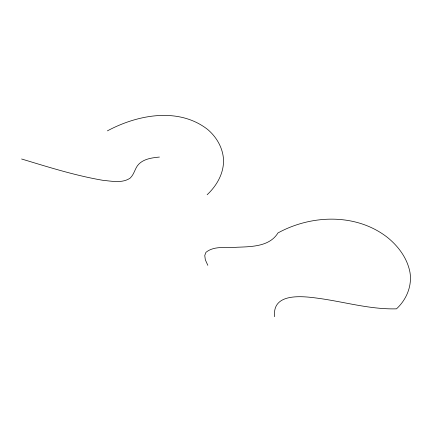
<?xml version="1.0" encoding="UTF-8"?>
<svg xmlns="http://www.w3.org/2000/svg" width="432" height="432" viewBox="0 0 432 432"><rect width="100%" height="100%" fill="white"/><g stroke="black" fill="none" stroke-linecap="round" stroke-linejoin="round"><path stroke-width="0.65" d="M274.655 316.705C271.814 292.415 302.74 296.163 317.92 298.247C344.104 301.73 369.9 309.571 396.5 308.837C406.496 299.63 412.214 285.957 409.973 272.354C407.311 258.282 398.417 246.321 387.466 237.443C356.324 213.138 311.591 214.515 277.96 232.951C269.514 246.748 251.278 246.667 236.952 247.244C226.741 248.249 214.483 245.365 205.945 252.337L204.763 255.474L205.313 259.745L207.814 265.324M207.144 194.729C216.707 185.771 223.771 173.524 223.549 160.121C223.009 148.057 216.637 137.014 207.5 129.346C178.454 106.855 137.479 114.712 107.39 130.869M159.419 157.059C151.529 157.842 142.344 158.992 137.306 165.91C134.671 169.873 133.72 174.868 130.097 178.162C122.164 183.497 111.953 181.121 103.091 180.349C75.362 175.624 48.476 167.119 21.6 158.992"/></g></svg>
